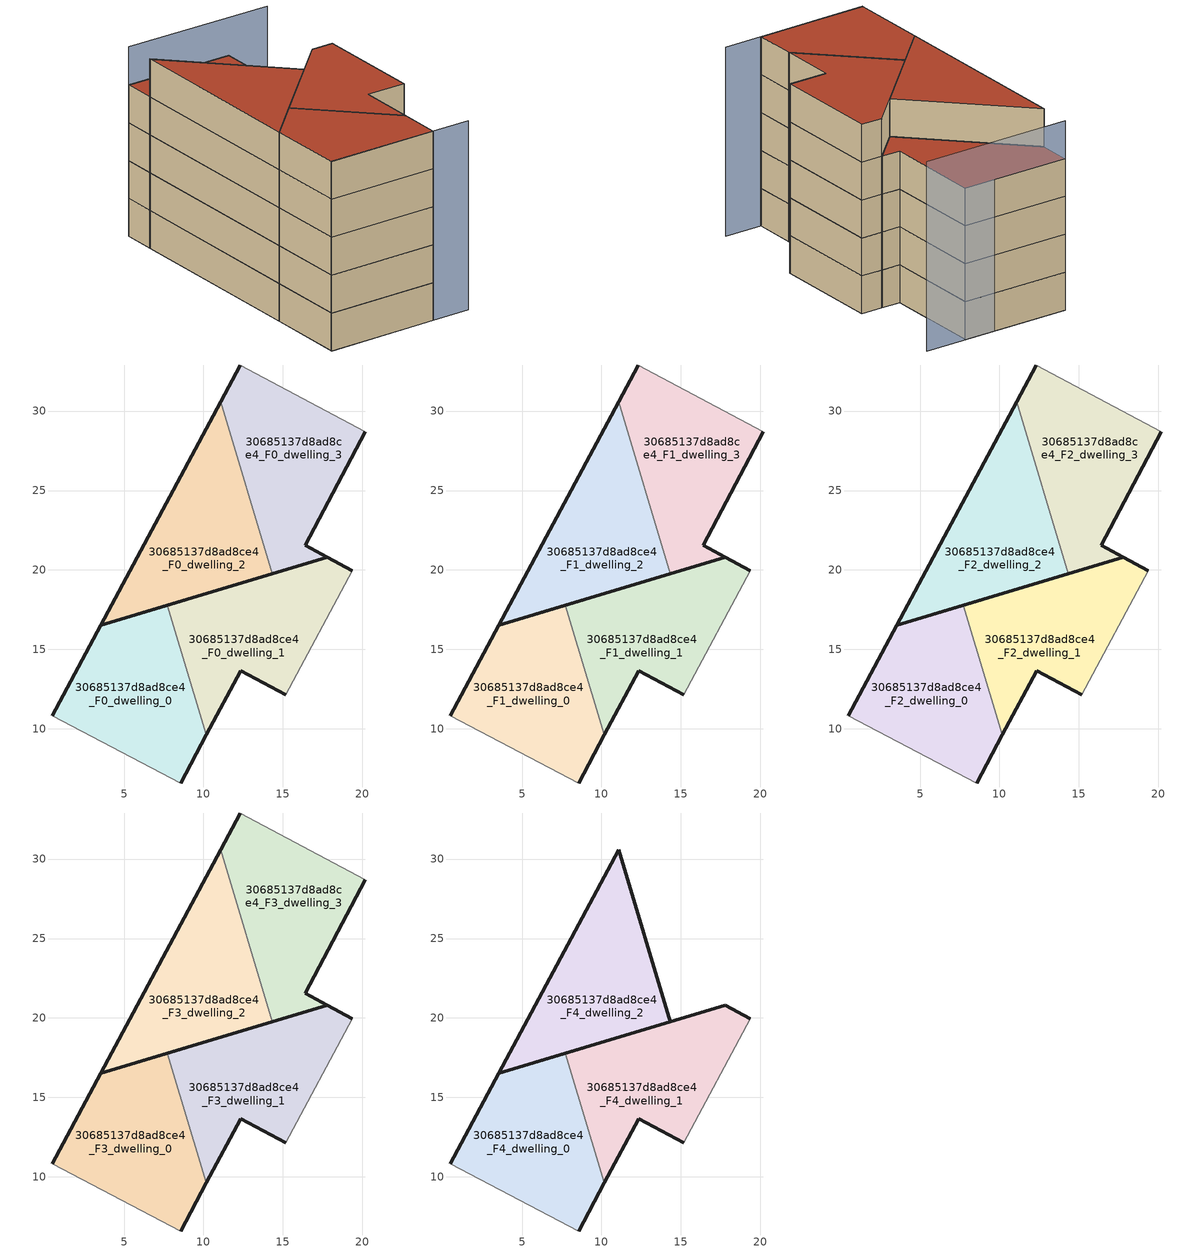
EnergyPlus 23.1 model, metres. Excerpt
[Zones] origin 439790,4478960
30685137d8ad8ce4_F0_dwelling_0
 floor ground (EU_floor_Construction): 8.56,6.59 10.18,9.61 7.73,17.78 3.53,16.51 0.48,10.83 z0
 wall outside (EU_wall_Construction): 0.48,10.83 3.53,16.51 7.73,17.78 / 10.18,9.61 8.56,6.59 z0:3
 wall to 30685137d8ad8ce4_F0_dwelling_1 (EU_wall_Construction): 7.73,17.78 10.18,9.61 z0:3
 wall adiabatic (EU_wall_Construction): 8.56,6.59 0.48,10.83 z0:3
30685137d8ad8ce4_F0_dwelling_1
 floor ground (EU_floor_Construction): 15.17,12.13 19.37,19.96 17.78,20.8 7.73,17.78 10.18,9.61 12.35,13.64 z0
 wall outside (EU_wall_Construction): 7.73,17.78 17.78,20.8 19.37,19.96 / 15.17,12.13 12.35,13.64 10.18,9.61 z0:3
 wall adiabatic (EU_wall_Construction): 19.37,19.96 15.17,12.13 z0:3
30685137d8ad8ce4_F0_dwelling_2
 floor ground (EU_floor_Construction): 14.34,19.77 11.09,30.58 3.53,16.51 z0
 wall outside (EU_wall_Construction): 14.34,19.77 3.53,16.51 11.09,30.58 z0:3
 wall to 30685137d8ad8ce4_F0_dwelling_3 (EU_wall_Construction): 11.09,30.58 14.34,19.77 z0:3
30685137d8ad8ce4_F0_dwelling_3
 floor ground (EU_floor_Construction): 17.78,20.8 16.39,21.54 20.19,28.68 12.33,32.9 11.09,30.58 14.34,19.77 z0
 wall outside (EU_wall_Construction): 11.09,30.58 12.33,32.9 / 20.19,28.68 16.39,21.54 17.78,20.8 14.34,19.77 z0:3
 wall adiabatic (EU_wall_Construction): 12.33,32.9 20.19,28.68 z0:3
30685137d8ad8ce4_F1_dwelling_0
 floor to 30685137d8ad8ce4_F0_dwelling_0 (EU_floor_Construction): 8.56,6.59 10.18,9.61 7.73,17.78 3.53,16.51 0.48,10.83 z3
 wall outside (EU_wall_Construction): 0.48,10.83 3.53,16.51 7.73,17.78 / 10.18,9.61 8.56,6.59 z3:6
 wall to 30685137d8ad8ce4_F1_dwelling_1 (EU_wall_Construction): 7.73,17.78 10.18,9.61 z3:6
 wall adiabatic (EU_wall_Construction): 8.56,6.59 0.48,10.83 z3:6
30685137d8ad8ce4_F1_dwelling_1
 floor to 30685137d8ad8ce4_F0_dwelling_1 (EU_floor_Construction): 15.17,12.13 19.37,19.96 17.78,20.8 7.73,17.78 10.18,9.61 12.35,13.64 z3
 wall outside (EU_wall_Construction): 7.73,17.78 17.78,20.8 19.37,19.96 / 15.17,12.13 12.35,13.64 10.18,9.61 z3:6
 wall adiabatic (EU_wall_Construction): 19.37,19.96 15.17,12.13 z3:6
30685137d8ad8ce4_F1_dwelling_2
 floor to 30685137d8ad8ce4_F0_dwelling_2 (EU_floor_Construction): 14.34,19.77 11.09,30.58 3.53,16.51 z3
 wall outside (EU_wall_Construction): 14.34,19.77 3.53,16.51 11.09,30.58 z3:6
 wall to 30685137d8ad8ce4_F1_dwelling_3 (EU_wall_Construction): 11.09,30.58 14.34,19.77 z3:6
30685137d8ad8ce4_F1_dwelling_3
 floor to 30685137d8ad8ce4_F0_dwelling_3 (EU_floor_Construction): 17.78,20.8 16.39,21.54 20.19,28.68 12.33,32.9 11.09,30.58 14.34,19.77 z3
 wall outside (EU_wall_Construction): 11.09,30.58 12.33,32.9 / 20.19,28.68 16.39,21.54 17.78,20.8 14.34,19.77 z3:6
 wall adiabatic (EU_wall_Construction): 12.33,32.9 20.19,28.68 z3:6
30685137d8ad8ce4_F2_dwelling_0
 floor to 30685137d8ad8ce4_F1_dwelling_0 (EU_floor_Construction): 8.56,6.59 10.18,9.61 7.73,17.78 3.53,16.51 0.48,10.83 z6
 wall outside (EU_wall_Construction): 0.48,10.83 3.53,16.51 7.73,17.78 / 10.18,9.61 8.56,6.59 z6:9
 wall to 30685137d8ad8ce4_F2_dwelling_1 (EU_wall_Construction): 7.73,17.78 10.18,9.61 z6:9
 wall adiabatic (EU_wall_Construction): 8.56,6.59 0.48,10.83 z6:9
30685137d8ad8ce4_F2_dwelling_1
 floor to 30685137d8ad8ce4_F1_dwelling_1 (EU_floor_Construction): 15.17,12.13 19.37,19.96 17.78,20.8 7.73,17.78 10.18,9.61 12.35,13.64 z6
 wall outside (EU_wall_Construction): 7.73,17.78 17.78,20.8 19.37,19.96 / 15.17,12.13 12.35,13.64 10.18,9.61 z6:9
 wall adiabatic (EU_wall_Construction): 19.37,19.96 15.17,12.13 z6:9
30685137d8ad8ce4_F2_dwelling_2
 floor to 30685137d8ad8ce4_F1_dwelling_2 (EU_floor_Construction): 14.34,19.77 11.09,30.58 3.53,16.51 z6
 wall outside (EU_wall_Construction): 14.34,19.77 3.53,16.51 11.09,30.58 z6:9
 wall to 30685137d8ad8ce4_F2_dwelling_3 (EU_wall_Construction): 11.09,30.58 14.34,19.77 z6:9
30685137d8ad8ce4_F2_dwelling_3
 floor to 30685137d8ad8ce4_F1_dwelling_3 (EU_floor_Construction): 17.78,20.8 16.39,21.54 20.19,28.68 12.33,32.9 11.09,30.58 14.34,19.77 z6
 wall outside (EU_wall_Construction): 11.09,30.58 12.33,32.9 / 20.19,28.68 16.39,21.54 17.78,20.8 14.34,19.77 z6:9
 wall adiabatic (EU_wall_Construction): 12.33,32.9 20.19,28.68 z6:9
30685137d8ad8ce4_F3_dwelling_0
 floor to 30685137d8ad8ce4_F2_dwelling_0 (EU_floor_Construction): 8.56,6.59 10.18,9.61 7.73,17.78 3.53,16.51 0.48,10.83 z9
 wall outside (EU_wall_Construction): 0.48,10.83 3.53,16.51 7.73,17.78 / 10.18,9.61 8.56,6.59 z9:12
 wall to 30685137d8ad8ce4_F3_dwelling_1 (EU_wall_Construction): 7.73,17.78 10.18,9.61 z9:12
 wall adiabatic (EU_wall_Construction): 8.56,6.59 0.48,10.83 z9:12
30685137d8ad8ce4_F3_dwelling_1
 floor to 30685137d8ad8ce4_F2_dwelling_1 (EU_floor_Construction): 15.17,12.13 19.37,19.96 17.78,20.8 7.73,17.78 10.18,9.61 12.35,13.64 z9
 wall outside (EU_wall_Construction): 7.73,17.78 17.78,20.8 19.37,19.96 / 15.17,12.13 12.35,13.64 10.18,9.61 z9:12
 wall adiabatic (EU_wall_Construction): 19.37,19.96 15.17,12.13 z9:12
30685137d8ad8ce4_F3_dwelling_2
 floor to 30685137d8ad8ce4_F2_dwelling_2 (EU_floor_Construction): 14.34,19.77 11.09,30.58 3.53,16.51 z9
 wall outside (EU_wall_Construction): 14.34,19.77 3.53,16.51 11.09,30.58 z9:12
 wall to 30685137d8ad8ce4_F3_dwelling_3 (EU_wall_Construction): 11.09,30.58 14.34,19.77 z9:12
30685137d8ad8ce4_F3_dwelling_3
 floor to 30685137d8ad8ce4_F2_dwelling_3 (EU_floor_Construction): 17.78,20.8 16.39,21.54 20.19,28.68 12.33,32.9 11.09,30.58 14.34,19.77 z9
 wall outside (EU_wall_Construction): 11.09,30.58 12.33,32.9 / 20.19,28.68 16.39,21.54 17.78,20.8 14.34,19.77 z9:12
 wall adiabatic (EU_wall_Construction): 12.33,32.9 20.19,28.68 z9:12
 roof outside (EU_roof_Construction): 20.19,28.68 16.39,21.54 17.78,20.8 14.34,19.77 11.09,30.58 12.33,32.9 z12
30685137d8ad8ce4_F4_dwelling_0
 floor to 30685137d8ad8ce4_F3_dwelling_0 (EU_floor_Construction): 8.56,6.59 10.18,9.61 7.73,17.78 3.53,16.51 0.48,10.83 z12
 wall outside (EU_wall_Construction): 0.48,10.83 3.53,16.51 7.73,17.78 / 10.18,9.61 8.56,6.59 z12:15
 wall to 30685137d8ad8ce4_F4_dwelling_1 (EU_wall_Construction): 7.73,17.78 10.18,9.61 z12:15
 wall adiabatic (EU_wall_Construction): 8.56,6.59 0.48,10.83 z12:15
 roof outside (EU_roof_Construction): 7.73,17.78 10.18,9.61 8.56,6.59 0.48,10.83 3.53,16.51 z15
30685137d8ad8ce4_F4_dwelling_1
 floor to 30685137d8ad8ce4_F3_dwelling_1 (EU_floor_Construction): 15.17,12.13 19.37,19.96 17.78,20.8 7.73,17.78 10.18,9.61 12.35,13.64 z12
 wall outside (EU_wall_Construction): 7.73,17.78 17.78,20.8 19.37,19.96 / 15.17,12.13 12.35,13.64 10.18,9.61 z12:15
 wall adiabatic (EU_wall_Construction): 19.37,19.96 15.17,12.13 z12:15
 roof outside (EU_roof_Construction): 19.37,19.96 15.17,12.13 12.35,13.64 10.18,9.61 7.73,17.78 17.78,20.8 z15
30685137d8ad8ce4_F4_dwelling_2
 floor to 30685137d8ad8ce4_F3_dwelling_2 (EU_floor_Construction): 14.34,19.77 11.09,30.58 3.53,16.51 z12
 wall outside (EU_wall_Construction): 11.09,30.58 14.34,19.77 3.53,16.51 11.09,30.58 z12:15
 roof outside (EU_roof_Construction): 11.09,30.58 14.34,19.77 3.53,16.51 z15
shading: 0.51,10.9 11.33,5.1 / 23.22,27.06 12.33,32.9 z0:15
[Building]
EU S2 Campaign: North Axis=0; Terrain=City; Solar Distribution=FullExterior
[Site:Location]
Madrid: Latitude=40.5; Longitude=-3.5; Time Zone=1; Elevation=609
[SizingPeriod:WeatherFileDays]
AnnualSizingPeriod: Begin Month=1; Begin Day of Month=1; End Month=12; End Day of Month=31; Day of Week for Start Day=Monday; Use Weather File Daylight Saving Period=No; Use Weather File Rain and Snow Indicators=No
[MATERIAL]
EU_InternalMass_Material: Roughness=MediumRough; Thickness=0.1; Conductivity=1; Density=1800; Specific Heat=900; Thermal Absorptance=0.9; Solar Absorptance=0.7; Visible Absorptance=0.7
[MATERIAL:NOMASS] Roughness=MediumRough; Thermal Absorptance=0.9; Solar Absorptance=0.7; Visible Absorptance=0.7
Name | Thermal Resistance
EU_wall_NoMass | 0.459673
EU_roof_NoMass | 0.495815
EU_floor_NoMass | 0.788942
[CONSTRUCTION]
EU_wall_Construction: EU_wall_NoMass
EU_roof_Construction: EU_roof_NoMass
EU_floor_Construction: EU_floor_NoMass
EU_InternalMass_Construction: EU_InternalMass_Material
[ZONE] Type=1; Multiplier=1; Ceiling Height=autocalculate; Floor Area=autocalculate; Part of Total Floor Area=Yes
Name | Volume
30685137d8ad8ce4_F0_dwelling_0; 30685137d8ad8ce4_F1_dwelling_0; 30685137d8ad8ce4_F2_dwelling_0; 30685137d8ad8ce4_F3_dwelling_0; 30685137d8ad8ce4_F4_dwelling_0 | 191.359
30685137d8ad8ce4_F0_dwelling_1; 30685137d8ad8ce4_F1_dwelling_1; 30685137d8ad8ce4_F2_dwelling_1; 30685137d8ad8ce4_F3_dwelling_1; 30685137d8ad8ce4_F4_dwelling_1 | 191.354
30685137d8ad8ce4_F0_dwelling_2; 30685137d8ad8ce4_F1_dwelling_2; 30685137d8ad8ce4_F2_dwelling_2; 30685137d8ad8ce4_F3_dwelling_2; 30685137d8ad8ce4_F4_dwelling_2 | 191.368
30685137d8ad8ce4_F0_dwelling_3; 30685137d8ad8ce4_F1_dwelling_3; 30685137d8ad8ce4_F2_dwelling_3; 30685137d8ad8ce4_F3_dwelling_3 | 191.379
[INTERNALMASS] Construction=EU_InternalMass_Construction
Name | Zone or ZoneList | Surface Area
30685137d8ad8ce4_F0_dwelling_0_EU_InternalMass | 30685137d8ad8ce4_F0_dwelling_0 | 63.7858
30685137d8ad8ce4_F0_dwelling_1_EU_InternalMass | 30685137d8ad8ce4_F0_dwelling_1 | 63.7855
30685137d8ad8ce4_F0_dwelling_2_EU_InternalMass | 30685137d8ad8ce4_F0_dwelling_2 | 63.7887
30685137d8ad8ce4_F0_dwelling_3_EU_InternalMass | 30685137d8ad8ce4_F0_dwelling_3 | 63.7925
30685137d8ad8ce4_F1_dwelling_0_EU_InternalMass | 30685137d8ad8ce4_F1_dwelling_0 | 63.7858
30685137d8ad8ce4_F1_dwelling_1_EU_InternalMass | 30685137d8ad8ce4_F1_dwelling_1 | 63.7855
30685137d8ad8ce4_F1_dwelling_2_EU_InternalMass | 30685137d8ad8ce4_F1_dwelling_2 | 63.7887
30685137d8ad8ce4_F1_dwelling_3_EU_InternalMass | 30685137d8ad8ce4_F1_dwelling_3 | 63.7925
30685137d8ad8ce4_F2_dwelling_0_EU_InternalMass | 30685137d8ad8ce4_F2_dwelling_0 | 63.7858
30685137d8ad8ce4_F2_dwelling_1_EU_InternalMass | 30685137d8ad8ce4_F2_dwelling_1 | 63.7855
30685137d8ad8ce4_F2_dwelling_2_EU_InternalMass | 30685137d8ad8ce4_F2_dwelling_2 | 63.7887
30685137d8ad8ce4_F2_dwelling_3_EU_InternalMass | 30685137d8ad8ce4_F2_dwelling_3 | 63.7925
30685137d8ad8ce4_F3_dwelling_0_EU_InternalMass | 30685137d8ad8ce4_F3_dwelling_0 | 63.7858
30685137d8ad8ce4_F3_dwelling_1_EU_InternalMass | 30685137d8ad8ce4_F3_dwelling_1 | 63.7855
30685137d8ad8ce4_F3_dwelling_2_EU_InternalMass | 30685137d8ad8ce4_F3_dwelling_2 | 63.7887
30685137d8ad8ce4_F3_dwelling_3_EU_InternalMass | 30685137d8ad8ce4_F3_dwelling_3 | 63.7925
30685137d8ad8ce4_F4_dwelling_0_EU_InternalMass | 30685137d8ad8ce4_F4_dwelling_0 | 85.0484
30685137d8ad8ce4_F4_dwelling_1_EU_InternalMass | 30685137d8ad8ce4_F4_dwelling_1 | 85.0491
30685137d8ad8ce4_F4_dwelling_2_EU_InternalMass | 30685137d8ad8ce4_F4_dwelling_2 | 85.0496
[OTHEREQUIPMENT] Fuel Type=Electricity; Design Level Calculation Method=Watts/Area; Power per Zone Floor Area=1; Fraction Latent=0; Fraction Radiant=0; Fraction Lost=0; Carbon Dioxide Generation Rate=0; EndUse Subcategory=EU_Step8_InternalGains
Name | Zone or ZoneList or Space or SpaceList | Schedule
EU_Step8_InternalGain_30685137d8ad8ce4_F0_dwelling_0_f000 | 30685137d8ad8ce4_F0_dwelling_0 | EU_Step8_GainSchedule_30685137d8ad8ce4_F0_dwelling_0_f000
EU_Step8_InternalGain_30685137d8ad8ce4_F0_dwelling_1_f000 | 30685137d8ad8ce4_F0_dwelling_1 | EU_Step8_GainSchedule_30685137d8ad8ce4_F0_dwelling_1_f000
EU_Step8_InternalGain_30685137d8ad8ce4_F0_dwelling_2_f000 | 30685137d8ad8ce4_F0_dwelling_2 | EU_Step8_GainSchedule_30685137d8ad8ce4_F0_dwelling_2_f000
EU_Step8_InternalGain_30685137d8ad8ce4_F0_dwelling_3_f000 | 30685137d8ad8ce4_F0_dwelling_3 | EU_Step8_GainSchedule_30685137d8ad8ce4_F0_dwelling_3_f000
EU_Step8_InternalGain_30685137d8ad8ce4_F1_dwelling_0_f000 | 30685137d8ad8ce4_F1_dwelling_0 | EU_Step8_GainSchedule_30685137d8ad8ce4_F1_dwelling_0_f000
EU_Step8_InternalGain_30685137d8ad8ce4_F1_dwelling_1_f000 | 30685137d8ad8ce4_F1_dwelling_1 | EU_Step8_GainSchedule_30685137d8ad8ce4_F1_dwelling_1_f000
EU_Step8_InternalGain_30685137d8ad8ce4_F1_dwelling_2_f000 | 30685137d8ad8ce4_F1_dwelling_2 | EU_Step8_GainSchedule_30685137d8ad8ce4_F1_dwelling_2_f000
EU_Step8_InternalGain_30685137d8ad8ce4_F1_dwelling_3_f000 | 30685137d8ad8ce4_F1_dwelling_3 | EU_Step8_GainSchedule_30685137d8ad8ce4_F1_dwelling_3_f000
EU_Step8_InternalGain_30685137d8ad8ce4_F2_dwelling_0_f000 | 30685137d8ad8ce4_F2_dwelling_0 | EU_Step8_GainSchedule_30685137d8ad8ce4_F2_dwelling_0_f000
EU_Step8_InternalGain_30685137d8ad8ce4_F2_dwelling_1_f000 | 30685137d8ad8ce4_F2_dwelling_1 | EU_Step8_GainSchedule_30685137d8ad8ce4_F2_dwelling_1_f000
EU_Step8_InternalGain_30685137d8ad8ce4_F2_dwelling_2_f000 | 30685137d8ad8ce4_F2_dwelling_2 | EU_Step8_GainSchedule_30685137d8ad8ce4_F2_dwelling_2_f000
EU_Step8_InternalGain_30685137d8ad8ce4_F2_dwelling_3_f000 | 30685137d8ad8ce4_F2_dwelling_3 | EU_Step8_GainSchedule_30685137d8ad8ce4_F2_dwelling_3_f000
EU_Step8_InternalGain_30685137d8ad8ce4_F3_dwelling_0_f000 | 30685137d8ad8ce4_F3_dwelling_0 | EU_Step8_GainSchedule_30685137d8ad8ce4_F3_dwelling_0_f000
EU_Step8_InternalGain_30685137d8ad8ce4_F3_dwelling_1_f000 | 30685137d8ad8ce4_F3_dwelling_1 | EU_Step8_GainSchedule_30685137d8ad8ce4_F3_dwelling_1_f000
EU_Step8_InternalGain_30685137d8ad8ce4_F3_dwelling_2_f000 | 30685137d8ad8ce4_F3_dwelling_2 | EU_Step8_GainSchedule_30685137d8ad8ce4_F3_dwelling_2_f000
EU_Step8_InternalGain_30685137d8ad8ce4_F3_dwelling_3_f000 | 30685137d8ad8ce4_F3_dwelling_3 | EU_Step8_GainSchedule_30685137d8ad8ce4_F3_dwelling_3_f000
EU_Step8_InternalGain_30685137d8ad8ce4_F4_dwelling_0_f000 | 30685137d8ad8ce4_F4_dwelling_0 | EU_Step8_GainSchedule_30685137d8ad8ce4_F4_dwelling_0_f000
EU_Step8_InternalGain_30685137d8ad8ce4_F4_dwelling_1_f000 | 30685137d8ad8ce4_F4_dwelling_1 | EU_Step8_GainSchedule_30685137d8ad8ce4_F4_dwelling_1_f000
EU_Step8_InternalGain_30685137d8ad8ce4_F4_dwelling_2_f000 | 30685137d8ad8ce4_F4_dwelling_2 | EU_Step8_GainSchedule_30685137d8ad8ce4_F4_dwelling_2_f000
[ZONEVENTILATION:DESIGNFLOWRATE] Schedule=EU_AlwaysOn; Design Flow Rate Calculation Method=AirChanges/Hour; Air Changes per Hour=0.719161; Ventilation Type=Natural; Fan Pressure Rise=0; Fan Total Efficiency=1; Constant Term Coefficient=1; Temperature Term Coefficient=0; Velocity Term Coefficient=0; Velocity Squared Term Coefficient=0; Minimum Indoor Temperature=-100; Maximum Indoor Temperature=100; Delta Temperature=-100; Minimum Outdoor Temperature=-100; Maximum Outdoor Temperature=100; Maximum Wind Speed=40
Name | Zone or ZoneList or Space or SpaceList
EU_ConstantAir_30685137d8ad8ce4_F0_dwelling_0 | 30685137d8ad8ce4_F0_dwelling_0
EU_ConstantAir_30685137d8ad8ce4_F0_dwelling_1 | 30685137d8ad8ce4_F0_dwelling_1
EU_ConstantAir_30685137d8ad8ce4_F0_dwelling_2 | 30685137d8ad8ce4_F0_dwelling_2
EU_ConstantAir_30685137d8ad8ce4_F0_dwelling_3 | 30685137d8ad8ce4_F0_dwelling_3
EU_ConstantAir_30685137d8ad8ce4_F1_dwelling_0 | 30685137d8ad8ce4_F1_dwelling_0
EU_ConstantAir_30685137d8ad8ce4_F1_dwelling_1 | 30685137d8ad8ce4_F1_dwelling_1
EU_ConstantAir_30685137d8ad8ce4_F1_dwelling_2 | 30685137d8ad8ce4_F1_dwelling_2
EU_ConstantAir_30685137d8ad8ce4_F1_dwelling_3 | 30685137d8ad8ce4_F1_dwelling_3
EU_ConstantAir_30685137d8ad8ce4_F2_dwelling_0 | 30685137d8ad8ce4_F2_dwelling_0
EU_ConstantAir_30685137d8ad8ce4_F2_dwelling_1 | 30685137d8ad8ce4_F2_dwelling_1
EU_ConstantAir_30685137d8ad8ce4_F2_dwelling_2 | 30685137d8ad8ce4_F2_dwelling_2
EU_ConstantAir_30685137d8ad8ce4_F2_dwelling_3 | 30685137d8ad8ce4_F2_dwelling_3
EU_ConstantAir_30685137d8ad8ce4_F3_dwelling_0 | 30685137d8ad8ce4_F3_dwelling_0
EU_ConstantAir_30685137d8ad8ce4_F3_dwelling_1 | 30685137d8ad8ce4_F3_dwelling_1
EU_ConstantAir_30685137d8ad8ce4_F3_dwelling_2 | 30685137d8ad8ce4_F3_dwelling_2
EU_ConstantAir_30685137d8ad8ce4_F3_dwelling_3 | 30685137d8ad8ce4_F3_dwelling_3
EU_ConstantAir_30685137d8ad8ce4_F4_dwelling_0 | 30685137d8ad8ce4_F4_dwelling_0
EU_ConstantAir_30685137d8ad8ce4_F4_dwelling_1 | 30685137d8ad8ce4_F4_dwelling_1
EU_ConstantAir_30685137d8ad8ce4_F4_dwelling_2 | 30685137d8ad8ce4_F4_dwelling_2
[HVACTEMPLATE:THERMOSTAT] Constant Heating Setpoint=20; Constant Cooling Setpoint=50
EU_HeatOnly_30685137d8ad8ce4_F0_dwelling_0; EU_HeatOnly_30685137d8ad8ce4_F0_dwelling_1; EU_HeatOnly_30685137d8ad8ce4_F0_dwelling_2; EU_HeatOnly_30685137d8ad8ce4_F0_dwelling_3; EU_HeatOnly_30685137d8ad8ce4_F1_dwelling_0; EU_HeatOnly_30685137d8ad8ce4_F1_dwelling_1; EU_HeatOnly_30685137d8ad8ce4_F1_dwelling_2; EU_HeatOnly_30685137d8ad8ce4_F1_dwelling_3; EU_HeatOnly_30685137d8ad8ce4_F2_dwelling_0; EU_HeatOnly_30685137d8ad8ce4_F2_dwelling_1; EU_HeatOnly_30685137d8ad8ce4_F2_dwelling_2; EU_HeatOnly_30685137d8ad8ce4_F2_dwelling_3; EU_HeatOnly_30685137d8ad8ce4_F3_dwelling_0; EU_HeatOnly_30685137d8ad8ce4_F3_dwelling_1; EU_HeatOnly_30685137d8ad8ce4_F3_dwelling_2; EU_HeatOnly_30685137d8ad8ce4_F3_dwelling_3; EU_HeatOnly_30685137d8ad8ce4_F4_dwelling_0; EU_HeatOnly_30685137d8ad8ce4_F4_dwelling_1; EU_HeatOnly_30685137d8ad8ce4_F4_dwelling_2
[HVACTEMPLATE:ZONE:IDEALLOADSAIRSYSTEM] System Availability Schedule=EU_AlwaysOn; Maximum Heating Supply Air Temperature=50; Minimum Cooling Supply Air Temperature=13; Maximum Heating Supply Air Humidity Ratio=0.0156; Minimum Cooling Supply Air Humidity Ratio=0.0077; Heating Limit=NoLimit; Cooling Limit=NoLimit; Heating Availability Schedule=EU_AlwaysOn; Cooling Availability Schedule=EU_CoolingOff; Dehumidification Control Type=ConstantSensibleHeatRatio; Cooling Sensible Heat Ratio=0.7; Dehumidification Setpoint=60; Humidification Control Type=None; Humidification Setpoint=30; Outdoor Air Method=None; Outdoor Air Flow Rate per Person=0.00944; Outdoor Air Flow Rate per Zone Floor Area=0; Outdoor Air Flow Rate per Zone=0; Demand Controlled Ventilation Type=None; Outdoor Air Economizer Type=NoEconomizer; Heat Recovery Type=None; Sensible Heat Recovery Effectiveness=0.7; Latent Heat Recovery Effectiveness=0.65
Name | Template Thermostat
30685137d8ad8ce4_F0_dwelling_0 | EU_HeatOnly_30685137d8ad8ce4_F0_dwelling_0
30685137d8ad8ce4_F0_dwelling_1 | EU_HeatOnly_30685137d8ad8ce4_F0_dwelling_1
30685137d8ad8ce4_F0_dwelling_2 | EU_HeatOnly_30685137d8ad8ce4_F0_dwelling_2
30685137d8ad8ce4_F0_dwelling_3 | EU_HeatOnly_30685137d8ad8ce4_F0_dwelling_3
30685137d8ad8ce4_F1_dwelling_0 | EU_HeatOnly_30685137d8ad8ce4_F1_dwelling_0
30685137d8ad8ce4_F1_dwelling_1 | EU_HeatOnly_30685137d8ad8ce4_F1_dwelling_1
30685137d8ad8ce4_F1_dwelling_2 | EU_HeatOnly_30685137d8ad8ce4_F1_dwelling_2
30685137d8ad8ce4_F1_dwelling_3 | EU_HeatOnly_30685137d8ad8ce4_F1_dwelling_3
30685137d8ad8ce4_F2_dwelling_0 | EU_HeatOnly_30685137d8ad8ce4_F2_dwelling_0
30685137d8ad8ce4_F2_dwelling_1 | EU_HeatOnly_30685137d8ad8ce4_F2_dwelling_1
30685137d8ad8ce4_F2_dwelling_2 | EU_HeatOnly_30685137d8ad8ce4_F2_dwelling_2
30685137d8ad8ce4_F2_dwelling_3 | EU_HeatOnly_30685137d8ad8ce4_F2_dwelling_3
30685137d8ad8ce4_F3_dwelling_0 | EU_HeatOnly_30685137d8ad8ce4_F3_dwelling_0
30685137d8ad8ce4_F3_dwelling_1 | EU_HeatOnly_30685137d8ad8ce4_F3_dwelling_1
30685137d8ad8ce4_F3_dwelling_2 | EU_HeatOnly_30685137d8ad8ce4_F3_dwelling_2
30685137d8ad8ce4_F3_dwelling_3 | EU_HeatOnly_30685137d8ad8ce4_F3_dwelling_3
30685137d8ad8ce4_F4_dwelling_0 | EU_HeatOnly_30685137d8ad8ce4_F4_dwelling_0
30685137d8ad8ce4_F4_dwelling_1 | EU_HeatOnly_30685137d8ad8ce4_F4_dwelling_1
30685137d8ad8ce4_F4_dwelling_2 | EU_HeatOnly_30685137d8ad8ce4_F4_dwelling_2
[SIZING:ZONE] Zone Cooling Design Supply Air Temperature Input Method=SupplyAirTemperature; Zone Cooling Design Supply Air Temperature=13; Zone Heating Design Supply Air Temperature Input Method=SupplyAirTemperature; Zone Heating Design Supply Air Temperature=50; Zone Cooling Design Supply Air Humidity Ratio=0.008; Zone Heating Design Supply Air Humidity Ratio=0.008; Cooling Design Air Flow Method=DesignDay; Cooling Design Air Flow Rate=0; Cooling Minimum Air Flow per Zone Floor Area=0.000762; Cooling Minimum Air Flow=0; Cooling Minimum Air Flow Fraction=0.2; Heating Design Air Flow Method=DesignDay; Heating Design Air Flow Rate=0; Heating Maximum Air Flow per Zone Floor Area=0.002032; Heating Maximum Air Flow=0.141576; Heating Maximum Air Flow Fraction=0.3; Account for Dedicated Outdoor Air System=No; Dedicated Outdoor Air System Control Strategy=NeutralSupplyAir; Dedicated Outdoor Air Low Setpoint Temperature for Design=autosize; Dedicated Outdoor Air High Setpoint Temperature for Design=autosize; Zone Load Sizing Method=Sensible Load Only No Latent Load; Zone Latent Cooling Design Supply Air Humidity Ratio Input Method=HumidityRatioDifference; Zone Cooling Design Supply Air Humidity Ratio Difference=0.005; Zone Latent Heating Design Supply Air Humidity Ratio Input Method=HumidityRatioDifference; Zone Humidification Design Supply Air Humidity Ratio Difference=0.005
30685137d8ad8ce4_F0_dwelling_0; 30685137d8ad8ce4_F0_dwelling_1; 30685137d8ad8ce4_F0_dwelling_2; 30685137d8ad8ce4_F0_dwelling_3; 30685137d8ad8ce4_F1_dwelling_0; 30685137d8ad8ce4_F1_dwelling_1; 30685137d8ad8ce4_F1_dwelling_2; 30685137d8ad8ce4_F1_dwelling_3; 30685137d8ad8ce4_F2_dwelling_0; 30685137d8ad8ce4_F2_dwelling_1; 30685137d8ad8ce4_F2_dwelling_2; 30685137d8ad8ce4_F2_dwelling_3; 30685137d8ad8ce4_F3_dwelling_0; 30685137d8ad8ce4_F3_dwelling_1; 30685137d8ad8ce4_F3_dwelling_2; 30685137d8ad8ce4_F3_dwelling_3; 30685137d8ad8ce4_F4_dwelling_0; 30685137d8ad8ce4_F4_dwelling_1; 30685137d8ad8ce4_F4_dwelling_2
[SCHEDULE:CONSTANT]
Name | Hourly Value
EU_AlwaysOn | 1
EU_CoolingOff | 0
[SCHEDULE:FILE] Column Number=1; Rows to Skip at Top=0; Number of Hours of Data=8760; Column Separator=Comma; Interpolate to Timestep=No; Minutes per Item=60; Adjust Schedule for Daylight Savings=Yes
Name | File
EU_Step8_GainSchedule_30685137d8ad8ce4_F0_dwelling_0_f000 | ../../schedules/30685137d8ad8ce4/30685137d8ad8ce4_F0_dwelling_0_f000_gain.csv
EU_Step8_GainSchedule_30685137d8ad8ce4_F0_dwelling_1_f000 | ../../schedules/30685137d8ad8ce4/30685137d8ad8ce4_F0_dwelling_1_f000_gain.csv
EU_Step8_GainSchedule_30685137d8ad8ce4_F0_dwelling_2_f000 | ../../schedules/30685137d8ad8ce4/30685137d8ad8ce4_F0_dwelling_2_f000_gain.csv
EU_Step8_GainSchedule_30685137d8ad8ce4_F0_dwelling_3_f000 | ../../schedules/30685137d8ad8ce4/30685137d8ad8ce4_F0_dwelling_3_f000_gain.csv
EU_Step8_GainSchedule_30685137d8ad8ce4_F1_dwelling_0_f000 | ../../schedules/30685137d8ad8ce4/30685137d8ad8ce4_F1_dwelling_0_f000_gain.csv
EU_Step8_GainSchedule_30685137d8ad8ce4_F1_dwelling_1_f000 | ../../schedules/30685137d8ad8ce4/30685137d8ad8ce4_F1_dwelling_1_f000_gain.csv
EU_Step8_GainSchedule_30685137d8ad8ce4_F1_dwelling_2_f000 | ../../schedules/30685137d8ad8ce4/30685137d8ad8ce4_F1_dwelling_2_f000_gain.csv
EU_Step8_GainSchedule_30685137d8ad8ce4_F1_dwelling_3_f000 | ../../schedules/30685137d8ad8ce4/30685137d8ad8ce4_F1_dwelling_3_f000_gain.csv
EU_Step8_GainSchedule_30685137d8ad8ce4_F2_dwelling_0_f000 | ../../schedules/30685137d8ad8ce4/30685137d8ad8ce4_F2_dwelling_0_f000_gain.csv
EU_Step8_GainSchedule_30685137d8ad8ce4_F2_dwelling_1_f000 | ../../schedules/30685137d8ad8ce4/30685137d8ad8ce4_F2_dwelling_1_f000_gain.csv
EU_Step8_GainSchedule_30685137d8ad8ce4_F2_dwelling_2_f000 | ../../schedules/30685137d8ad8ce4/30685137d8ad8ce4_F2_dwelling_2_f000_gain.csv
EU_Step8_GainSchedule_30685137d8ad8ce4_F2_dwelling_3_f000 | ../../schedules/30685137d8ad8ce4/30685137d8ad8ce4_F2_dwelling_3_f000_gain.csv
EU_Step8_GainSchedule_30685137d8ad8ce4_F3_dwelling_0_f000 | ../../schedules/30685137d8ad8ce4/30685137d8ad8ce4_F3_dwelling_0_f000_gain.csv
EU_Step8_GainSchedule_30685137d8ad8ce4_F3_dwelling_1_f000 | ../../schedules/30685137d8ad8ce4/30685137d8ad8ce4_F3_dwelling_1_f000_gain.csv
EU_Step8_GainSchedule_30685137d8ad8ce4_F3_dwelling_2_f000 | ../../schedules/30685137d8ad8ce4/30685137d8ad8ce4_F3_dwelling_2_f000_gain.csv
EU_Step8_GainSchedule_30685137d8ad8ce4_F3_dwelling_3_f000 | ../../schedules/30685137d8ad8ce4/30685137d8ad8ce4_F3_dwelling_3_f000_gain.csv
EU_Step8_GainSchedule_30685137d8ad8ce4_F4_dwelling_0_f000 | ../../schedules/30685137d8ad8ce4/30685137d8ad8ce4_F4_dwelling_0_f000_gain.csv
EU_Step8_GainSchedule_30685137d8ad8ce4_F4_dwelling_1_f000 | ../../schedules/30685137d8ad8ce4/30685137d8ad8ce4_F4_dwelling_1_f000_gain.csv
EU_Step8_GainSchedule_30685137d8ad8ce4_F4_dwelling_2_f000 | ../../schedules/30685137d8ad8ce4/30685137d8ad8ce4_F4_dwelling_2_f000_gain.csv
